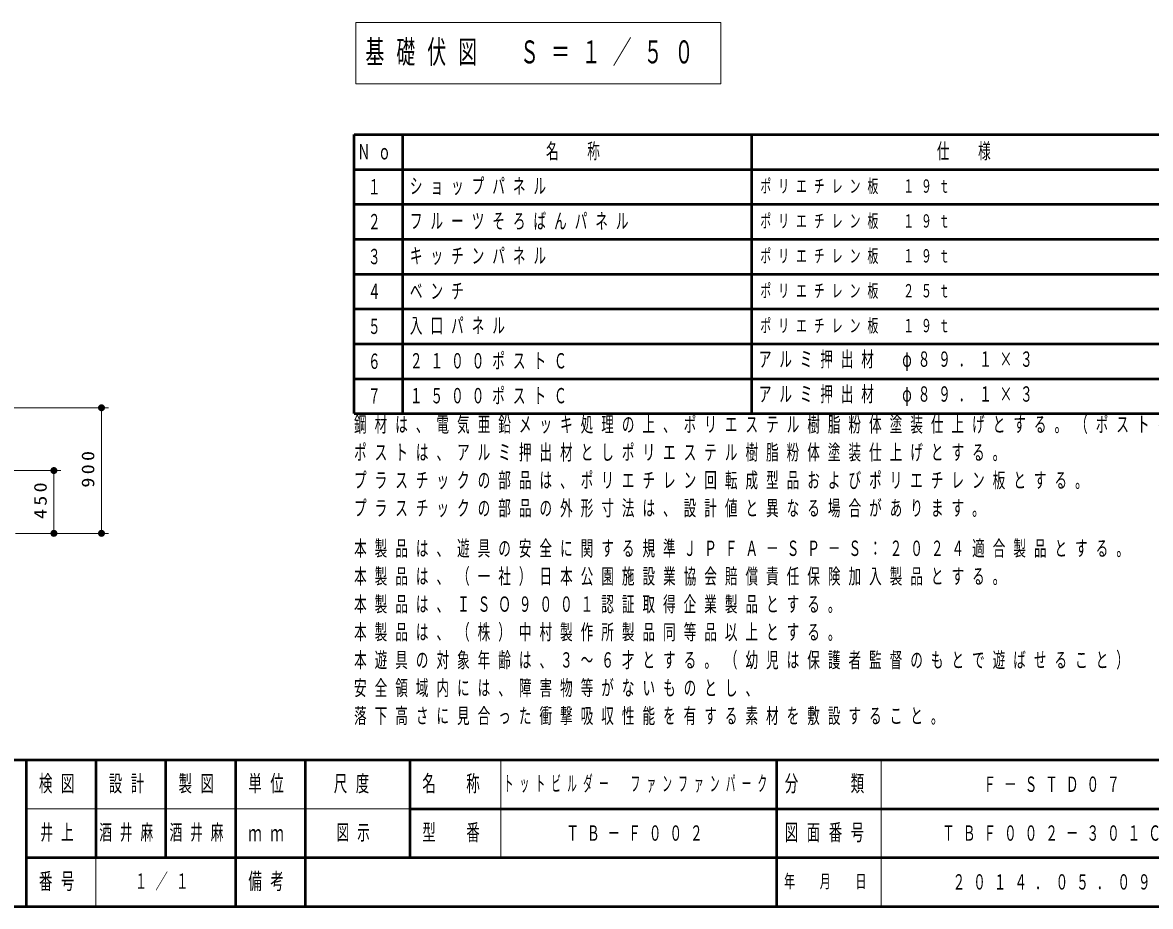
# Model space of a CAD drawing. Units: millimetres on the paper, scale 1:50. Extents: x -385 to 0, y 0 to 267.
# Drawn here: x -243 to -81.4, y 0 to 126.7 of the extents above; entities that cross this region are included whole.
import ezdxf
from ezdxf.enums import TextEntityAlignment as Align

# ---------------------------------------------------------------- set-up
doc = ezdxf.new("R2010")
doc.units = ezdxf.units.MM
doc.layers.add('LY_1', color=140, linetype='Continuous', lineweight=50)
doc.styles.add('ＭＳ ゴシック', font='')
doc.styles.get('ＭＳ ゴシック').set_extended_font_data('MS Gothic')

# ---------------------------------------------------------------- blocks, each defined once
blk = doc.blocks.new('filled_dot')
at = {"color": 0, "linetype": 'Continuous', "lineweight": -2, "const_width": 1.25}
blk.add_lwpolyline([(-0.625, 0, 1), (0.625, 0, 1)], format="xyb", close=True, dxfattribs=at)

msp = doc.modelspace()

# ---------------------------------------------------------------- linework, layer by layer
at = {"layer": 'LY_1', "color": 7, "lineweight": 13}
for p, q in [((-195.271, 126.681), (-195.271, 117.881)), ((-142.971, 126.681), (-195.271, 126.681)), ((-142.971, 117.881), (-142.971, 126.681)), ((-195.271, 117.881), (-142.971, 117.881)), ((-250.621, 71.472), (-230.691, 71.472)), ((-231.691, 71.472), (-231.691, 53.472)), ((-252.29, 62.472), (-237.511, 62.472)), ((-238.511, 62.472), (-238.511, 53.472)), ((-244.012, 53.472), (-230.691, 53.472)), ((-244.012, 53.472), (-237.511, 53.472)), ((-174.5, 21), (-174.5, 7)), ((-120, 21), (-120, 0)), ((-242.5, 14), (-187.5, 14)), ((-232.5, 7), (-232.5, 0))]:
    msp.add_line(p, q, dxfattribs=at)
at = {"layer": 'LY_1'}
for p, q in [((-195.506, 110.642), (-69.506, 110.642)), ((-195.506, 70.642), (-195.506, 110.642)), ((-188.506, 70.642), (-188.506, 110.642)), ((-138.506, 70.642), (-138.506, 110.642)), ((-195.506, 105.642), (-69.506, 105.642)), ((-195.506, 100.642), (-69.506, 100.642)), ((-195.506, 95.642), (-69.506, 95.642)), ((-195.506, 90.642), (-69.506, 90.642)), ((-195.506, 85.642), (-69.506, 85.642)), ((-195.506, 80.642), (-69.506, 80.642)), ((-195.506, 75.642), (-69.506, 75.642)), ((-195.506, 70.642), (-69.506, 70.642)), ((-242.5, 21), (-242.5, 0)), ((-232.5, 21), (-232.5, 7)), ((-222.5, 21), (-222.5, 7)), ((-212.5, 21), (-212.5, 0)), ((-202.5, 21), (-202.5, 7)), ((-187.5, 21), (-187.5, 7)), ((-135, 21), (-135, 0)), ((-187.5, 14), (-70, 14)), ((-242.5, 7), (0, 7)), ((-202.5, 7), (-202.5, 0))]:
    msp.add_line(p, q, dxfattribs=at)
at = {"layer": 'LY_1', "color": 7}
for p, q in [((-385, 21), (0, 21)), ((-385, 0), (0, 0))]:
    msp.add_line(p, q, dxfattribs=at)

# ---------------------------------------------------------------- block references
at = {"layer": 'LY_1', "color": 7, "lineweight": 13, "xscale": 0.4, "yscale": 0.4}
for p, rotation in [((-231.691, 71.472), 270), ((-238.511, 62.472), 270), ((-238.511, 53.472), 90), ((-231.691, 53.472), 90)]:
    msp.add_blockref('filled_dot', p, dxfattribs=dict(at, rotation=rotation))

# ---------------------------------------------------------------- texts
at = {"layer": 'LY_1', "color": 7, "style": 'ＭＳ ゴシック', "width": 0.6}
for s, p in [('１', (-193.506, 103.142)), ('２', (-193.506, 98.142)), ('３', (-193.506, 93.142)), ('４', (-193.506, 88.142)), ('５', (-193.506, 83.142)), ('６', (-193.506, 78.142)), ('７', (-193.506, 73.142))]:
    msp.add_text(s, height=2.199, dxfattribs=at).set_placement(p, align=Align.MIDDLE_LEFT)
at = {"layer": 'LY_1', "color": 7, "style": 'ＭＳ ゴシック'}
for s, insert, char_height, attachment_point in [('\\T1.64;\\W0.6;基礎伏図\u3000Ｓ＝１／５０', (-193.871, 122.281), 3.299, 4), ('\\T1.64;\\W0.6;Ｎｏ', (-195.006, 108.142), 2.199, 4), ('\\T1.64;\\W0.6;名\u3000称', (-168.006, 108.142), 2.199, 4), ('\\T1.64;\\W0.6;仕\u3000様', (-112.006, 108.142), 2.199, 4), ('\\T1.64;\\W0.6;ショップパネル', (-187.506, 103.142), 2.199, 4), ('\\T1.64;\\W0.6;ポリエチレン板\u3000１９ｔ', (-137.306, 103.142), 1.906, 4), ('\\T1.64;\\W0.6;フルーツそろばんパネル', (-187.506, 98.142), 2.199, 4), ('\\T1.64;\\W0.6;ポリエチレン板\u3000１９ｔ', (-137.306, 98.142), 1.906, 4), ('\\T1.64;\\W0.6;キッチンパネル', (-187.506, 93.142), 2.199, 4), ('\\T1.64;\\W0.6;ポリエチレン板\u3000１９ｔ', (-137.306, 93.142), 1.906, 4), ('\\T1.64;\\W0.6;ベンチ', (-187.506, 88.142), 2.199, 4), ('\\T1.64;\\W0.6;ポリエチレン板\u3000２５ｔ', (-137.306, 88.142), 1.906, 4), ('\\T1.64;\\W0.6;入口パネル', (-187.506, 83.142), 2.199, 4), ('\\T1.64;\\W0.6;ポリエチレン板\u3000１９ｔ', (-137.306, 83.142), 1.906, 4), ('\\T1.64;\\W0.6;２１００ポストＣ', (-187.506, 78.142), 2.199, 4), ('\\T1.63;\\W0.6;アルミ押出材\u3000φ８９．１×３', (-137.506, 78.142), 2.199, 4), ('\\T1.64;\\W0.6;１５００ポストＣ', (-187.506, 73.142), 2.199, 4), ('\\T1.63;\\W0.6;アルミ押出材\u3000φ８９．１×３', (-137.506, 73.142), 2.199, 4), ('\\T1.64;\\W0.6;鋼材は、電気亜鉛メッキ処理の上、ポリエステル樹脂粉体塗装仕上げとする。（ポストを除く）', (-195.506, 70.197), 2.199, 1), ('\\T1.64;\\W0.6;ポストは、アルミ押出材としポリエステル樹脂粉体塗装仕上げとする。', (-195.506, 66.197), 2.199, 1), ('\\T1.64;\\W0.6;プラスチックの部品は、ポリエチレン回転成型品およびポリエチレン板とする。', (-195.506, 62.197), 2.199, 1), ('\\T1.64;\\W0.6;プラスチックの部品の外形寸法は、設計値と異なる場合があります。', (-195.506, 58.197), 2.199, 1), ('\\T1.64;\\W0.6;本製品は、遊具の安全に関する規準ＪＰＦＡ－ＳＰ－Ｓ：２０２４適合製品とする。', (-195.506, 52.431), 2.199, 1), ('\\T1.64;\\W0.6;本製品は、（一社）日本公園施設業協会賠償責任保険加入製品とする。', (-195.506, 48.431), 2.199, 1), ('\\T1.64;\\W0.6;本製品は、ＩＳＯ９００１認証取得企業製品とする。', (-195.506, 44.431), 2.199, 1), ('\\T1.64;\\W0.6;本製品は、（株）中村製作所製品同等品以上とする。', (-195.506, 40.431), 2.199, 1), ('\\T1.64;\\W0.6;本遊具の対象年齢は、３～６才とする。（幼児は保護者監督のもとで遊ばせること）', (-195.506, 36.431), 2.199, 1), ('\\T1.64;\\W0.6;安全領域内には、障害物等がないものとし、', (-195.506, 32.431), 2.199, 1), ('\\T1.64;\\W0.6;落下高さに見合った衝撃吸収性能を有する素材を敷設すること。', (-195.506, 28.431), 2.199, 1), ('\\T1.64;\\W0.6;検図', (-237.5, 17.5), 2.346, 5), ('\\T1.64;\\W0.6;設計', (-227.5, 17.5), 2.346, 5), ('\\T1.64;\\W0.6;製図', (-217.5, 17.5), 2.346, 5), ('\\T1.64;\\W0.6;単位', (-207.5, 17.5), 2.346, 5), ('\\T1.64;\\W0.6;尺度', (-195.25, 17.5), 2.346, 5), ('\\T1.64;\\W0.6;名\u3000称', (-181, 17.5), 2.346, 5), ('\\T1.64;\\W0.45;トットビルダー\u3000ファンファンパーク', (-154.75, 17.5), 2.199, 5), ('\\T1.64;\\W0.6;分\u3000\u3000類', (-127.5, 17.5), 2.346, 5), ('\\T1.64;\\W0.6;Ｆ－ＳＴＤ０７', (-95, 17.5), 2.199, 5), ('\\T1.64;\\W0.6;井上', (-237.5, 10.5), 2.199, 5), ('\\T1.64;\\W0.6;酒井麻', (-232, 10.5), 2.199, 4), ('\\T1.64;\\W0.6;酒井麻', (-217.5, 10.5), 2.199, 5), ('\\T1.64;\\W0.6;図示', (-198, 10.5), 2.199, 4), ('\\T1.64;\\W0.6;型\u3000番', (-181, 10.5), 2.346, 5), ('\\T1.64;\\W0.6;ＴＢ－Ｆ００２', (-154.75, 10.5), 2.199, 5), ('\\T1.64;\\W0.6;図面番号', (-127.5, 10.5), 2.346, 5), ('\\T1.64;\\W0.6;ＴＢＦ００２－３０１Ｃ', (-95, 10.5), 2.199, 5), ('\\T1.64;\\W0.6;ｍｍ', (-207.5, 10.5), 2.346, 5), ('\\T1.64;\\W0.6;番号', (-237.5, 3.5), 2.346, 5), ('\\T1.64;\\W0.6;１／１', (-222.5, 3.5), 2.199, 5), ('\\T1.64;\\W0.6;備考', (-207.5, 3.5), 2.346, 5), ('\\T1.64;\\W0.6;年\u3000月\u3000日', (-127.5, 3.5), 1.906, 5), ('\\T1.64;\\W0.6;２０１４．０５．０９', (-95, 3.5), 2.199, 5)]:
    msp.add_mtext(s, dxfattribs=dict(at, insert=insert, char_height=char_height, attachment_point=attachment_point))
at = {"layer": 'LY_1', "color": 7, "char_height": 1.833, "attachment_point": 8, "rotation": 90, "style": 'ＭＳ ゴシック'}
for s, insert in [('\\T1.33;\\W1.15;900', (-232.691, 62.889)), ('\\T1.33;\\W1.15;450', (-239.511, 58.387))]:
    msp.add_mtext(s, dxfattribs=dict(at, insert=insert))

doc.saveas('drawing.dxf')
